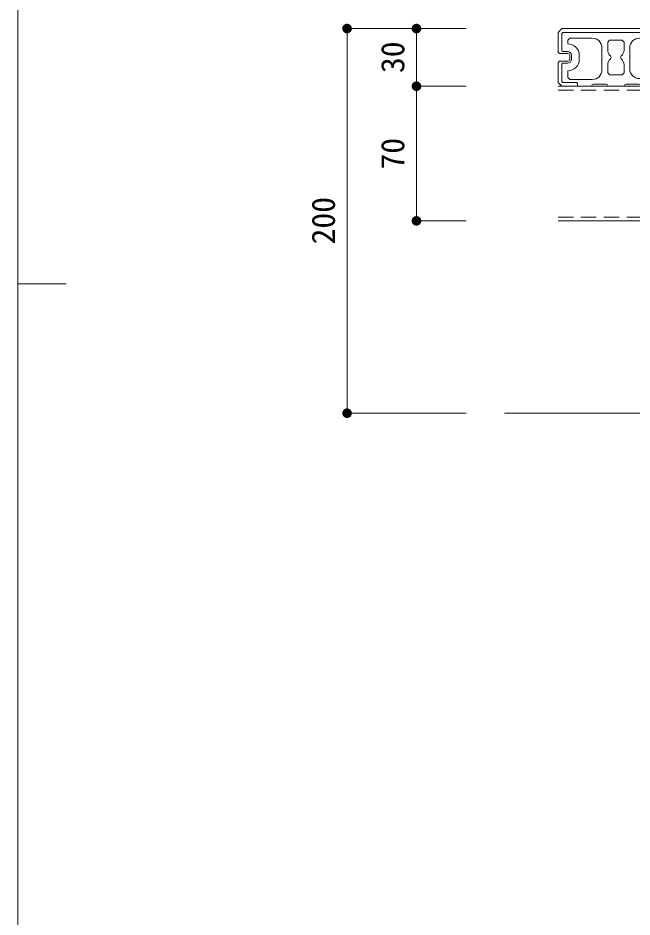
# Model space of a CAD drawing. Units: millimetres, scale not verified. Extents: x -4603 to 4686, y -14667 to 14758.
# Drawn here: x -4603.2 to -4284, y 559.1 to 1026.6 of the extents above; entities that cross this region are included whole.
import ezdxf
from ezdxf.enums import TextEntityAlignment as Align

# ---------------------------------------------------------------- set-up
doc = ezdxf.new("R2010")
doc.units = ezdxf.units.MM
doc.header["$LTSCALE"] = 6.6
doc.linetypes.add('DASHED1', pattern=[1.8, 1.2, -0.6])
for name, color, linetype, lineweight in [('0-0_A-E01-仕上太線', 4, 'Continuous', 9), ('0-2_ｱﾙﾐ', 4, 'DASHED1', 9), ('0-3_0-A11-寸法_詳細', 5, 'Continuous', 9), ('0-4_0', 7, 'Continuous', 9), ('1-5_A-C01-補助線(非印刷)', 4, 'Continuous', 9), ('1-B_0-A01-枠A', 4, 'Continuous', 9)]:
    doc.layers.add(name, color=color, linetype=linetype, lineweight=lineweight)
doc.styles.add('ＭＳ ゴシック', font='')
doc.styles.get('ＭＳ ゴシック').set_extended_font_data('MS Gothic')

# ---------------------------------------------------------------- blocks, each defined once
blk = doc.blocks.new('_Dot')
at = {"layer": '0-4_0'}
blk.add_line((-25, 0), (-50, 0), dxfattribs=at)
for points in [[(0, 0), (-25, 0), (-24.8, 3.13)], [(0, 0), (-24.8, -3.13), (-25, 0)], [(0, 0), (-24.8, 3.13), (-24.21, 6.22)], [(0, 0), (-24.21, -6.22), (-24.8, -3.13)], [(0, 0), (-24.21, 6.22), (-23.24, 9.2)], [(0, 0), (-23.24, -9.2), (-24.21, -6.22)], [(0, 0), (-23.24, 9.2), (-21.91, 12.04)], [(0, 0), (-21.91, -12.04), (-23.24, -9.2)], [(0, 0), (-21.91, 12.04), (-20.23, 14.69)], [(0, 0), (-20.23, -14.69), (-21.91, -12.04)], [(0, 0), (-20.23, 14.69), (-18.22, 17.11)], [(0, 0), (-18.22, -17.11), (-20.23, -14.69)], [(0, 0), (-18.22, 17.11), (-15.94, 19.26)], [(0, 0), (-15.94, -19.26), (-18.22, -17.11)], [(0, 0), (-15.94, 19.26), (-13.4, 21.11)], [(0, 0), (-13.4, -21.11), (-15.94, -19.26)], [(0, 0), (-13.4, 21.11), (-10.64, 22.62)], [(0, 0), (-10.64, -22.62), (-13.4, -21.11)], [(0, 0), (-10.64, 22.62), (-7.73, 23.78)], [(0, 0), (-7.73, -23.78), (-10.64, -22.62)], [(0, 0), (-7.73, 23.78), (-4.68, 24.56)], [(0, 0), (-4.68, -24.56), (-7.73, -23.78)], [(0, 0), (-4.68, 24.56), (-1.57, 24.95)], [(0, 0), (-1.57, -24.95), (-4.68, -24.56)], [(0, 0), (-1.57, 24.95), (1.57, 24.95)], [(0, 0), (1.57, -24.95), (-1.57, -24.95)], [(0, 0), (1.57, 24.95), (4.68, 24.56)], [(0, 0), (4.68, 24.56), (7.73, 23.78)], [(0, 0), (7.73, 23.78), (10.64, 22.62)], [(0, 0), (10.64, 22.62), (13.4, 21.11)], [(0, 0), (13.4, 21.11), (15.94, 19.26)], [(0, 0), (15.94, 19.26), (18.22, 17.11)], [(0, 0), (18.22, 17.11), (20.23, 14.69)], [(0, 0), (20.23, 14.69), (21.91, 12.04)], [(0, 0), (21.91, 12.04), (23.24, 9.2)], [(0, 0), (23.24, 9.2), (24.21, 6.22)], [(0, 0), (24.21, 6.22), (24.8, 3.13)], [(0, 0), (24.8, 3.13), (25, 0)], [(0, 0), (4.68, -24.56), (1.57, -24.95)], [(0, 0), (7.73, -23.78), (4.68, -24.56)], [(0, 0), (10.64, -22.62), (7.73, -23.78)], [(0, 0), (13.4, -21.11), (10.64, -22.62)], [(0, 0), (15.94, -19.26), (13.4, -21.11)], [(0, 0), (18.22, -17.11), (15.94, -19.26)], [(0, 0), (20.23, -14.69), (18.22, -17.11)], [(0, 0), (21.91, -12.04), (20.23, -14.69)], [(0, 0), (23.24, -9.2), (21.91, -12.04)], [(0, 0), (24.21, -6.22), (23.24, -9.2)], [(0, 0), (24.8, -3.13), (24.21, -6.22)], [(0, 0), (25, 0), (24.8, -3.13)]]:
    blk.add_solid(points, dxfattribs=at)
blk = doc.blocks.new('A1 waku')
at = {"layer": '1-5_A-C01-補助線(非印刷)'}
blk.add_line((991.67, 8883.33), (1241.67, 8883.33), dxfattribs=at)
at = {"layer": '1-B_0-A01-枠A'}
blk.add_line((991.67, 28783.33), (991.67, 916.67), dxfattribs=at)
blk = doc.blocks.new('DK-2000')
at = {"layer": '0-4_0'}
for p, q in [((250, 1200), (300, 1250)), ((300, 1250), (887.5, 1250)), ((2381.2, 1250), (2112.5, 1250)), ((3300, 1250), (3031.2, 1250)), ((4218.8, 1250), (3950, 1250)), ((5137.5, 1250), (4868.8, 1250)), ((1137.5, 1000), (1137.5, 425)), ((1862.5, 1000), (1862.5, 450)), ((2631.2, 450), (2631.2, 1000)), ((2781.2, 1000), (2781.2, 450)), ((3550, 450), (3550, 1000)), ((3700, 1000), (3700, 450)), ((4468.8, 450), (4468.8, 1000)), ((4618.8, 1000), (4618.8, 450)), ((5387.5, 450), (5387.5, 1000)), ((6112.5, 1000), (6112.5, 425)), ((300, 700), (300, 800)), ((350, 700), (350, 800)), ((550, 700), (550, 800)), ((6700, 700), (6700, 800)), ((6900, 800), (6900, 700)), ((6950, 800), (6950, 700)), ((1244.8, 50), (919.8, 50)), ((1719.8, 0), (1294.8, 0)), ((2094.8, 50), (1769.8, 50)), ((1908.8, 50), (2069.8, 50)), ((2112.5, 200), (2381.2, 200)), ((2569.8, 0), (2144.8, 0)), ((2944.8, 50), (2619.8, 50)), ((3419.8, 0), (2994.8, 0)), ((3031.2, 200), (3300, 200)), ((3794.8, 50), (3469.8, 50)), ((4269.8, 0), (3844.8, 0)), ((3950, 200), (4218.8, 200)), ((4644.8, 50), (4319.8, 50)), ((5119.8, 0), (4694.8, 0)), ((4868.8, 200), (5137.5, 200)), ((5494.8, 50), (5169.8, 50)), ((5969.8, 0), (5544.8, 0)), ((6344.8, 50), (6019.8, 50))]:
    blk.add_line(p, q, dxfattribs=at)
for points in [[(62.5, 850), (250, 850), (35.4, 850), (0, 885.4), (0, 1400), (100, 1500), (7150, 1500), (7250, 1400), (7250, 885.4), (7214.6, 850), (7000, 850), (7187.5, 850)], [(250, 900), (125, 900), (100, 925), (100, 1375), (125, 1400), (7125, 1400), (7150, 1375), (7150, 925), (7125, 900), (7000, 900)], [(250, 1100), (250, 1200), (300, 1250)], [(1287.5, 942.1), (1287.5, 1150), (1337.5, 1200), (1662.5, 1200), (1712.5, 1150), (1712.5, 942.1)], [(5537.5, 942.1), (5537.5, 1150), (5587.5, 1200), (5912.5, 1200), (5962.5, 1150), (5962.5, 942.1)], [(7000, 1100), (7000, 1200), (6950, 1250), (6362.5, 1250)], [(7000, 1200), (6950, 1250), (7000, 1200)], [(869.8, 0), (100, 0), (0, 100), (0, 614.6), (35.4, 650), (250, 650)], [(500, 0), (500, 75), (475, 100), (125, 100), (100, 125), (100, 575), (125, 600), (250, 600)], [(1287.5, 557.9), (1287.5, 350), (1337.5, 300), (1662.5, 300), (1712.5, 350), (1712.5, 557.9)], [(5962.5, 557.9), (5962.5, 350), (5912.5, 300), (5587.5, 300), (5537.5, 350), (5537.5, 557.9)], [(7000, 650), (7214.6, 650), (7250, 614.6), (7250, 100), (7150, 0), (6394.8, 0)], [(7000, 600), (7125, 600), (7150, 575), (7150, 125), (7125, 100), (6775, 100), (6750, 75), (6750, 0)], [(887.5, 175), (300, 175), (250, 225), (300, 175), (250, 225), (250, 400)], [(6362.5, 175), (6950, 175), (7000, 225), (6950, 175), (7000, 225), (7000, 400)], [(1901.5, 50), (2058, 50), (1914.4, 50)], [(2326.8, 200), (2131.2, 200), (2326.8, 200)]]:
    blk.add_lwpolyline(points, dxfattribs=at)
for centre, radius, start, end in [((887.5, 1000), 250, 0, 90), ((2112.5, 1000), 250, 90, 180), ((2381.2, 1000), 250, 0, 90), ((3031.2, 1000), 250, 90, 180), ((3300, 1000), 250, 0, 90), ((3950, 1000), 250, 90, 180), ((4218.8, 1000), 250, 0, 90), ((4868.8, 1000), 250, 90, 180), ((5137.5, 1000), 250, 0, 90), ((6362.5, 1000), 250, 90, 180), ((250, 800), 300, 0, 90), ((1487.5, 942.1), 200, 180, 230.20819), ((1512.5, 942.1), 200, 309.79181, 0), ((5737.5, 942.1), 200, 180, 230.20819), ((5762.5, 942.1), 200, 309.79179, 0), ((7000, 800), 300, 90, 180), ((250, 800), 100, 0, 90), ((250, 800), 50, 0, 90), ((1487.5, 557.9), 200, 129.79182, 180), ((1327.5, 750), 50, 309.79181, 50.20816), ((1672.5, 750), 50, 129.79185, 230.20821), ((1512.5, 557.9), 200, 0, 50.20817), ((5737.5, 557.9), 200, 129.79184, 180), ((5577.5, 750), 50, 309.79179, 50.20815), ((5922.5, 750), 50, 129.79184, 230.20819), ((5762.5, 557.9), 200, 0, 50.20818), ((7000, 800), 100, 90, 180), ((7000, 800), 50, 90, 180), ((250, 700), 50, 270, 0), ((250, 700), 100, 270, 0), ((250, 700), 300, 270, 0), ((7000, 700), 300, 180, 270), ((7000, 700), 100, 180, 270), ((7000, 700), 50, 180, 270), ((887.5, 425), 250, 270, 0), ((2112.5, 450), 250, 180, 270), ((2381.2, 450), 250, 270, 0), ((3031.2, 450), 250, 180, 270), ((3300, 450), 250, 270, 0), ((3950, 450), 250, 180, 270), ((4218.8, 450), 250, 270, 0), ((4868.8, 450), 250, 180, 270), ((5137.5, 450), 250, 270, 0), ((6362.5, 425), 250, 180, 270), ((919.8, 0), 50, 90, 180), ((1244.8, 0), 50, 0, 90), ((1769.8, 0), 50, 90, 180), ((2094.8, 0), 50, 0, 90), ((2619.8, 0), 50, 90, 180), ((2944.8, 0), 50, 0, 90), ((3469.8, 0), 50, 90, 180), ((3794.8, 0), 50, 0, 90), ((4319.8, 0), 50, 90, 180), ((4644.8, 0), 50, 0, 90), ((5169.8, 0), 50, 90, 180), ((5494.8, 0), 50, 0, 90), ((6019.8, 0), 50, 90, 180), ((6344.8, 0), 50, 0, 90)]:
    blk.add_arc(centre, radius, start, end, dxfattribs=at)

msp = doc.modelspace()

# ---------------------------------------------------------------- linework, layer by layer
at = {"layer": '0-0_A-E01-仕上太線'}
msp.add_line((-4350.226, 821.11), (-2799.517, 821.11), dxfattribs=at)
at = {"layer": '0-2_ｱﾙﾐ', "color": 3, "linetype": 'Continuous'}
for p, q in [((-4322.372, 991.108), (-2827.372, 991.108)), ((-4322.372, 921.108), (-4209.872, 921.108))]:
    msp.add_line(p, q, dxfattribs=at)
at = {"layer": '0-2_ｱﾙﾐ'}
for p, q in [((-4322.372, 989.108), (-2827.372, 989.108)), ((-4322.372, 923.108), (-4209.872, 923.108))]:
    msp.add_line(p, q, dxfattribs=at)
at = {"layer": '0-3_0-A11-寸法_詳細'}
for p, q in [((-4370.226, 1021.108), (-4432.106, 1021.108)), ((-4370.226, 1021.108), (-4396.037, 1021.108)), ((-4432.106, 1016.108), (-4432.106, 826.108)), ((-4396.037, 1016.108), (-4396.037, 996.108)), ((-4370.226, 991.108), (-4396.037, 991.108)), ((-4370.226, 991.108), (-4396.037, 991.108)), ((-4396.037, 986.108), (-4396.037, 926.108)), ((-4370.226, 921.108), (-4396.037, 921.108)), ((-4370.226, 821.108), (-4432.106, 821.108))]:
    msp.add_line(p, q, dxfattribs=at)

# ---------------------------------------------------------------- block references
at = {"layer": '0-0_A-E01-仕上太線', "xscale": 0.02, "yscale": 0.02}
msp.add_blockref('DK-2000', (-4322.372, 991.108), dxfattribs=at)
at = {"layer": '0-3_0-A11-寸法_詳細', "xscale": 0.1, "yscale": 0.1}
for p, rotation in [((-4432.106, 1021.108), 90), ((-4396.037, 1021.108), 90), ((-4396.037, 991.108), 270), ((-4396.037, 991.108), 90), ((-4396.037, 921.108), 270), ((-4432.106, 821.108), 270)]:
    msp.add_blockref('_Dot', p, dxfattribs=dict(at, rotation=rotation))
at = {"layer": '1-B_0-A01-枠A', "xscale": 0.1, "yscale": 0.1}
msp.add_blockref('A1 waku', (-4702.372, 0), dxfattribs=at)

# ---------------------------------------------------------------- texts
at = {"layer": '0-3_0-A11-寸法_詳細', "style": 'ＭＳ ゴシック'}
for s, p in [('30', (-4398.721, 997.95)), ('70', (-4398.721, 947.794)), ('200', (-4434.79, 908.855))]:
    msp.add_text(s, height=12.1, rotation=90, dxfattribs=at).set_placement(p, align=Align.BOTTOM_LEFT)

doc.saveas('drawing.dxf')
